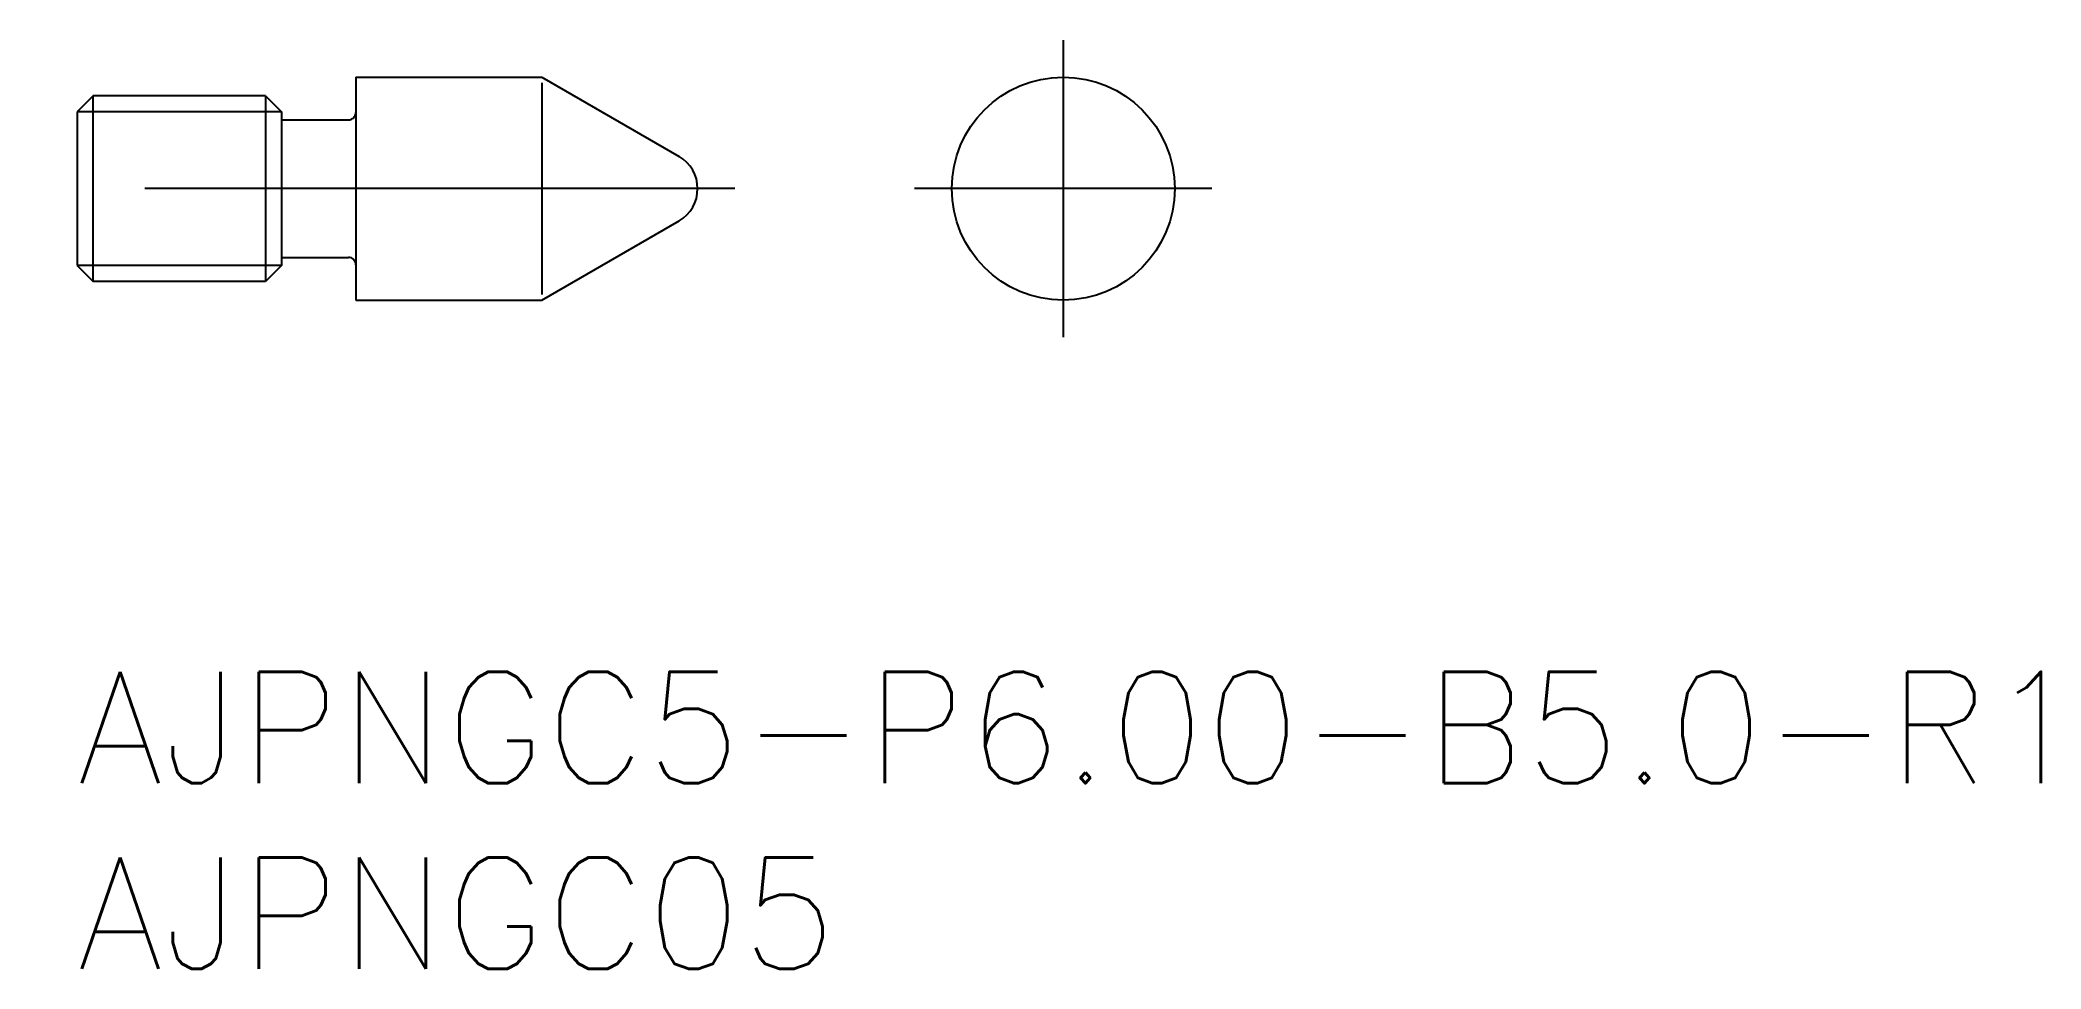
# Model space of a CAD drawing. Extents: x -1 to 52.8, y -8 to 17.
import ezdxf

# ---------------------------------------------------------------- set-up
doc = ezdxf.new("R2010")
doc.units = 0
doc.header["$LTSCALE"] = 0.5
doc.linetypes.add('CENTER', pattern=[50.8, 31.75, -6.35, 6.35, -6.35])
for name, color, linetype in [('MSM_CENTER', 1, 'CENTER'), ('MSM_CONTINUOUS', 7, 'CONTINUOUS'), ('MSM_NARROW', 5, 'CONTINUOUS'), ('MSM_PART_NUMBER', 7, 'CONTINUOUS')]:
    doc.layers.add(name, color=color, linetype=linetype)
doc.styles.get("Standard").update_dxf_attribs({"font": 'txt.shx', "height": 1, "bigfont": 'bigfont.shx'})

# ---------------------------------------------------------------- blocks, each defined once
blk = doc.blocks.new('*U14')
at = {"layer": 'MSM_PART_NUMBER'}
blk.add_text('AJPNGC5-P6.00-B5.0-R1', height=3, dxfattribs=at).set_placement((0, -3))
blk = doc.blocks.new('*U15')
at = {"layer": 'MSM_PART_NUMBER'}
blk.add_text('AJPNGC05', height=3, dxfattribs=at).set_placement((0, -8))

msp = doc.modelspace()

# ---------------------------------------------------------------- linework, layer by layer
at = {"layer": 'MSM_CENTER'}
for p, q in [((26.534, 17), (26.534, 9)), ((17.696, 13), (-1, 13)), ((30.534, 13), (22.534, 13))]:
    msp.add_line(p, q, dxfattribs=at)
at = {"layer": 'MSM_CONTINUOUS'}
for p, q in [((7.5, 16), (12.5, 16)), ((7.5, 16), (7.5, 10)), ((12.5, 16), (16.196, 13.866)), ((0.433, 15.5), (0, 15.067)), ((5.067, 15.5), (0.433, 15.5)), ((0.433, 10.5), (0.433, 15.5)), ((5.067, 15.5), (5.5, 15.067)), ((5.067, 15.5), (5.067, 10.5)), ((0, 15.067), (0, 10.933)), ((5.5, 15.067), (5.5, 10.933)), ((5.5, 14.85), (7.3, 14.85)), ((12.5, 10), (16.196, 12.134)), ((0, 10.933), (0.433, 10.5)), ((5.5, 10.933), (5.067, 10.5)), ((5.5, 11.15), (7.3, 11.15)), ((5.067, 10.5), (0.433, 10.5)), ((7.5, 10), (12.5, 10))]:
    msp.add_line(p, q, dxfattribs=at)
msp.add_circle((26.534, 13), 3, dxfattribs=at)
for centre, radius, start, end in [((7.3, 15.05), 0.2, 270, 0), ((15.696, 13), 1, 300, 60), ((7.3, 10.95), 0.2, 0, 90)]:
    msp.add_arc(centre, radius, start, end, dxfattribs=at)
at = {"layer": 'MSM_NARROW'}
for p, q in [((12.5, 15.85), (12.5, 10.15)), ((5.5, 15.067), (0, 15.067)), ((5.5, 10.933), (0, 10.933))]:
    msp.add_line(p, q, dxfattribs=at)

# ---------------------------------------------------------------- block references
at = {"layer": 'MSM_CONTINUOUS'}
for name in ['*U14', '*U15']:
    msp.add_blockref(name, (0, 0), dxfattribs=at)

doc.saveas('drawing.dxf')
